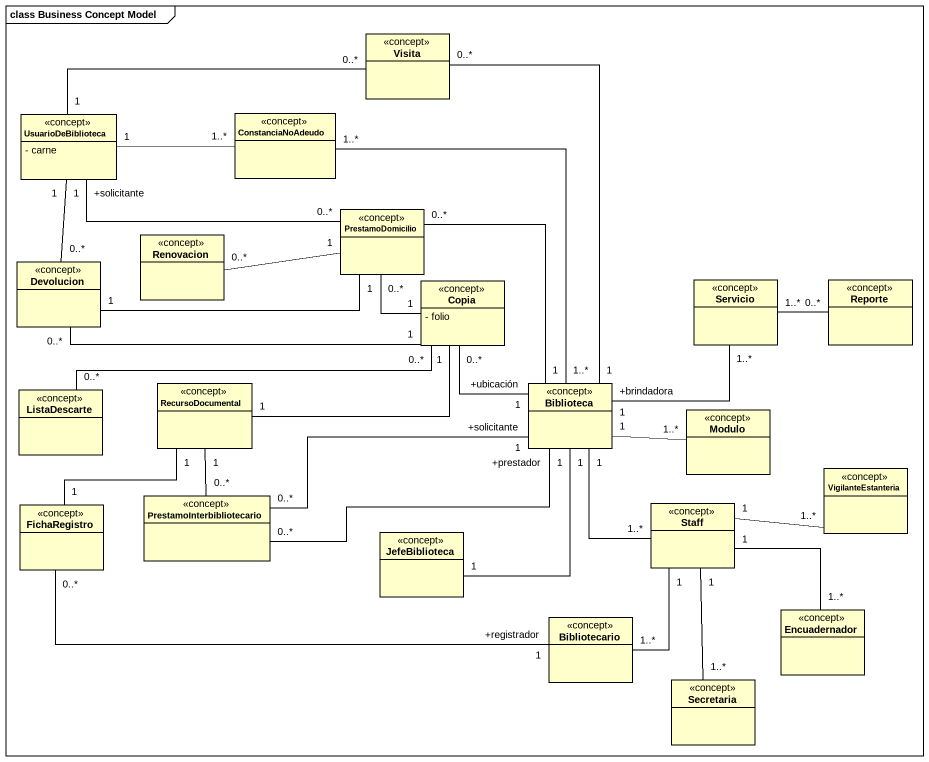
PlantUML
@startuml
mainframe class Business Concept Model
hide circle
hide empty members
skinparam classAttributeIconSize 0
class Visita <<concept>>
class UsuarioDeBiblioteca <<concept>> {
  - carne
}
class ConstanciaNoAdeudo <<concept>>
class Renovacion <<concept>>
class PrestamoDomicilio <<concept>>
class Devolucion <<concept>>
class Copia <<concept>> {
  - folio
}
class Servicio <<concept>>
class Reporte <<concept>>
class ListaDescarte <<concept>>
class RecursoDocumental <<concept>>
class Biblioteca <<concept>>
class Modulo <<concept>>
class PrestamoInterbibliotecario <<concept>>
class VigilanteEstanteria <<concept>>
class FichaRegistro <<concept>>
class JefeBiblioteca <<concept>>
class Staff <<concept>>
class Bibliotecario <<concept>>
class Encuadernador <<concept>>
class Secretaria <<concept>>
Visita "0..*" -left- "1" UsuarioDeBiblioteca
Visita "0..*" -- "1" Biblioteca
ConstanciaNoAdeudo "1..*" -left- "1" UsuarioDeBiblioteca
ConstanciaNoAdeudo "1..*" -- "1..*" Biblioteca
Renovacion "0..*" -right- "1" PrestamoDomicilio
PrestamoDomicilio "0..*" -left- "+solicitante\n1" UsuarioDeBiblioteca
PrestamoDomicilio "0..*" -- "1" Copia
PrestamoDomicilio "0..*" -- "1" Biblioteca
Devolucion "0..*" -up- "1" UsuarioDeBiblioteca
Devolucion "1" -right- "1" PrestamoDomicilio
Devolucion "0..*" -right- "1" Copia
Copia "0..*" -- "+ubicación\n1" Biblioteca
Servicio "1..*" -- "+brindadora\n1" Biblioteca
Reporte "0..*" -left- "1..*" Servicio
ListaDescarte "0..*" -right- "0..*" Copia
RecursoDocumental "1" -right- "1" Copia
Modulo "1..*" -left- "1" Biblioteca
PrestamoInterbibliotecario "0..*" -up- "1" RecursoDocumental
PrestamoInterbibliotecario "0..*" -right- "+solicitante\n1" Biblioteca
PrestamoInterbibliotecario "0..*" -right- "+prestador\n1" Biblioteca
VigilanteEstanteria "1..*" -left- "1" Staff
FichaRegistro "1" -up- "1" RecursoDocumental
FichaRegistro "0..*" -right- "+registrador\n1" Bibliotecario
JefeBiblioteca "1" -up- "1" Biblioteca
Staff "1..*" -up- "1" Biblioteca
Bibliotecario "1..*" -up- "1" Staff
Encuadernador "1..*" -up- "1" Staff
Secretaria "1..*" -up- "1" Staff
@enduml
